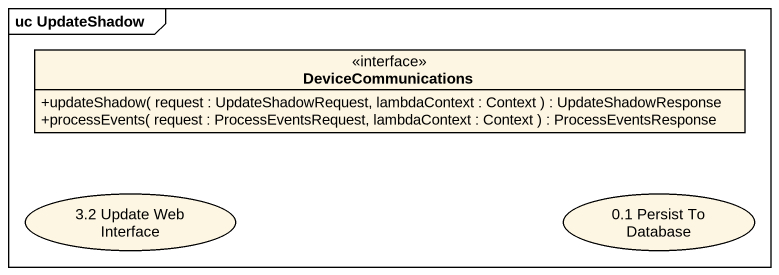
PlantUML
@startuml
mainframe uc UpdateShadow
allowmixing
hide circle
hide empty members
skinparam classAttributeIconSize 0
interface DeviceCommunications {
  +updateShadow( request : UpdateShadowRequest, lambdaContext : Context ) : UpdateShadowResponse
  +processEvents( request : ProcessEventsRequest, lambdaContext : Context ) : ProcessEventsResponse
}
usecase "3.2 Update Web Interface" as u3_2_Update_Web_Interface
usecase "0.1 Persist To Database" as u0_1_Persist_To_Database
@enduml
